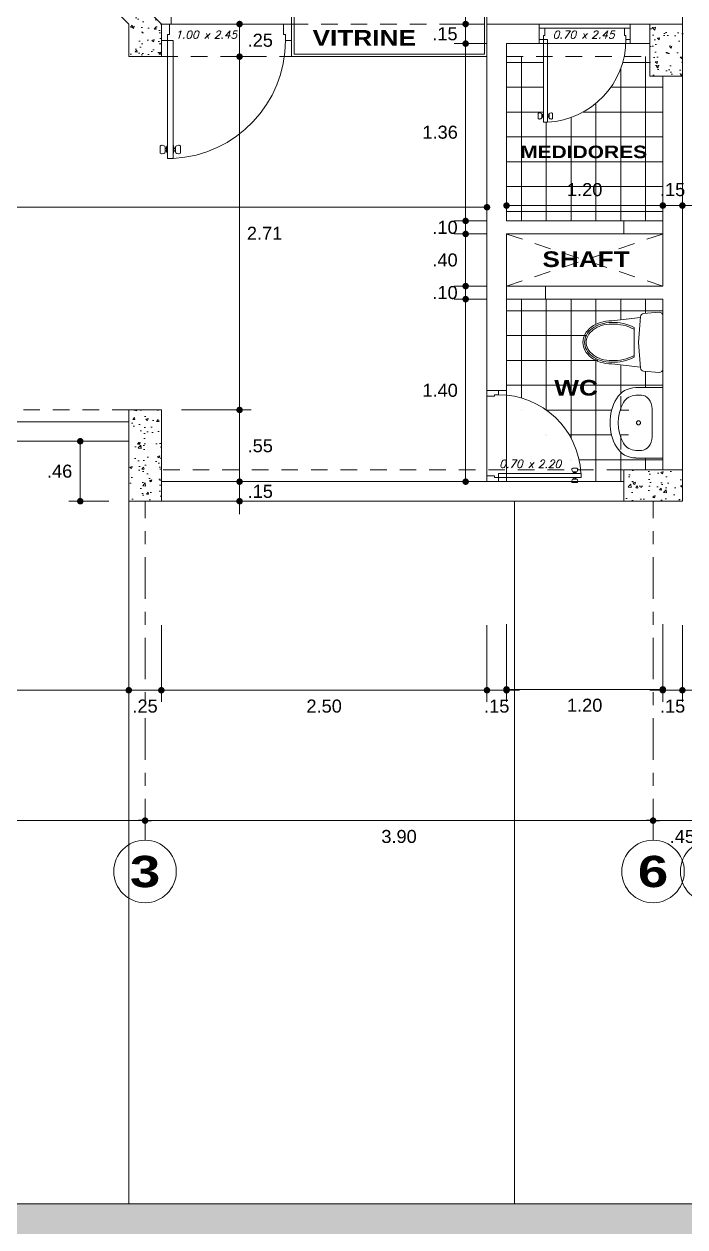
# Model space of a CAD drawing. Header units: millimetres. Extents: x 2178 to 2304, y 1220 to 1359.
# Drawn here: x 2189.9 to 2194.97, y 1325.09 to 1334.32 of the extents above; entities that cross this region are included whole.
import ezdxf
from ezdxf.enums import TextEntityAlignment as Align

# ---------------------------------------------------------------- set-up
doc = ezdxf.new("R2010")
doc.units = ezdxf.units.MM
doc.linetypes.add('CENTER', pattern=[50.8, 31.75, -6.35, 6.35, -6.35])
doc.linetypes.add('HIDDEN', pattern=[9.525, 6.35, -3.175])
doc.layers.get('0').update_dxf_attribs({"lineweight": 0})
for name, color, linetype, lineweight in [('carpinteria', 12, 'Continuous', 5), ('COTAS', 40, 'Continuous', 20), ('Ejes22', 50, 'CENTER', 9), ('Mobiliario', 52, 'Continuous', 5), ('muros bajos', 2, 'Continuous', 25), ('pisos....', 8, 'Continuous', 5), ('PLUMA 1', 46, 'Continuous', 13), ('PLUMA 7', 10, 'Continuous', 0), ('PLUMA4', 160, 'Continuous', 40), ('PROY', 13, 'HIDDEN', 13), ('TEXTO', 5, 'Continuous', 18), ('TEXTOS', 42, 'Continuous', 13)]:
    doc.layers.add(name, color=color, linetype=linetype, lineweight=lineweight)
doc.styles.add('ARIAL', font='arial.ttf')
doc.styles.add('ARIAL-N', font='arialbd.ttf')
doc.styles.add('ARIALCH', font='arialbd.ttf', dxfattribs={"width": 1.25})
doc.styles.add('SIMPLEX', font='simplex.shx', dxfattribs={"width": 1.2, "oblique": 15})
doc.dimstyles.new('RPM 50', dxfattribs={"dimtxt": 0.1, "dimasz": 0.05, "dimexe": 0.0885, "dimexo": 0.1535, "dimgap": 0.071, "dimtad": 2, "dimtih": 1, "dimtoh": 1, "dimzin": 4, "dimdsep": 46, "dimtxsty": 'ARIAL', "dimblk": 'DOT', "dimcen": 0.4, "dimdle": 0.25, "dimclrd": 8, "dimclre": 8, "dimclrt": 9, "dimadec": 0, "dimazin": 0, "dimtfac": 1, "dimtix": 1, "dimtmove": 0, "dimatfit": 3, "dimldrblk": 'DOT', "dimfxl": 0, "dimlwd": 0, "dimlwe": 0, "dimarcsym": 0})
pattern_1 = [(50, (1019.0931, -426.95647), (0.182184669, -0.015939086), [0.01905, -0.20955]), (355, (1019.0931, -426.95647), (-0.035243421, 0.191056845), [0.01524, -0.167640584]), (100.451445, (1019.10828, -426.9578), (0.146941247, 0.175117752), [0.016190009, -0.178090245]), (46.1842, (1019.0931, -426.90567), (0.27107904, -0.042042328), [0.028575, -0.314325]), (96.635558, (1019.11569, -426.90918), (0.237404134, 0.247426125), [0.024285023, -0.267135608]), (351.184151, (1019.0931, -426.90567), (0.237404134, 0.247426125), [0.022859967, -0.251459732]), (21, (1019.1185, -426.91837), (0.151614391, -0.102265198), [0.01905, -0.20955]), (326, (1019.1185, -426.91837), (0.061802028, 0.184187966), [0.01524, -0.16764]), (71.451445, (1019.13113, -426.9269), (0.21341642, 0.081922769), [0.016190009, -0.178089938]), (37.5, (1019.093096, -426.95647), (0.0030886033, 0.0845550389), [0, -0.165608, 0, -0.17018, 0, -0.168275]), (7.5, (1019.0931, -426.95647), (0.0668196625, 0.100180575), [0, -0.097028, 0, -0.161798, 0, -0.064135]), (327.5, (1019.036454, -426.95647), (0.1355905952, -0.005728744), [0, -0.0635, 0, -0.19812, 0, -0.26289]), (317.5, (1019.01105, -426.95647), (0.1481291814, 0.025426491), [0, -0.08255, 0, -0.131572, 0, -0.18669])]
pattern_2 = [(0, (1019.0931, -426.95647), (0, 0.1905), []), (90, (1019.0931, -426.95647), (-0.1905, 1e-17), [])]

# ---------------------------------------------------------------- blocks, each defined once
blk = doc.blocks.new('puerta de 0.80')
for p, q in [((0, 0.7579), (0, 0.8079)), ((0, 0.0579), (0, 0.8079)), ((0, 0.7579), (0.065, 0.7579)), ((0.065, 0.7579), (0.065, 0.7704)), ((0.065, 0.7704), (0.1, 0.7704)), ((0.1, 0.7704), (0.1, 0.8079)), ((0.1, 0.0804), (0.825, 0.0804)), ((0.1, 0.0454), (0.1, 0.0804)), ((0.7434, 0.1132), (0.7462, 0.1025)), ((0.77, 0.1257), (0.753, 0.1257)), ((0.7821, 0.0951), (0.7559, 0.0951)), ((0.7559, 0.0951), (0.7579, 0.0951)), ((0.7821, 0.0855), (0.7559, 0.0855)), ((0.7629, 0.0901), (0.7629, 0.0855)), ((0.77, 0.1257), (0.787, 0.1257)), ((0.7771, 0.0901), (0.7771, 0.0855)), ((0.7841, 0.0951), (0.7821, 0.0951)), ((0.7966, 0.1132), (0.7938, 0.1025)), ((0.825, 0.0804), (0.825, 0.0454)), ((0, 0.0079), (0, 0.0579)), ((0, 0.0579), (0.065, 0.0579)), ((0.065, 0.0454), (0.065, 0.0579)), ((0.1, 0.0454), (0.065, 0.0454)), ((0.825, 0.0454), (0.1, 0.0454)), ((0.1, 0.0454), (0.1, 0.0079)), ((0.7434, 0.0126), (0.7462, 0.0232)), ((0.77, 0), (0.753, 0)), ((0.7821, 0.0403), (0.7559, 0.0403)), ((0.7821, 0.0306), (0.7559, 0.0306)), ((0.7559, 0.0306), (0.7579, 0.0306)), ((0.7629, 0.0356), (0.7629, 0.0403)), ((0.77, 0), (0.787, 0)), ((0.825, 0.0454), (0.772, 0.0454)), ((0.7771, 0.0356), (0.7771, 0.0403)), ((0.7841, 0.0306), (0.7821, 0.0306)), ((0.7966, 0.0126), (0.7938, 0.0232))]:
    blk.add_line(p, q)
at = {"linetype": 'Continuous', "lineweight": 0}
for p, q in [((0.7559, 0.0855), (0.7419, 0.0804)), ((0.7821, 0.0855), (0.796, 0.0804)), ((0.7559, 0.0403), (0.7419, 0.0454)), ((0.7821, 0.0403), (0.796, 0.0454))]:
    blk.add_line(p, q, dxfattribs=at)
for centre, radius, start, end in [((0.1, 0.0454), 0.725, 2.76708, 90), ((0.753, 0.1157), 0.01, 90, 195), ((0.7559, 0.1051), 0.01, 195, 270), ((0.7579, 0.0901), 0.005, 0, 90), ((0.7821, 0.0901), 0.005, 90, 180), ((0.7841, 0.1051), 0.01, 270, 345), ((0.787, 0.1157), 0.01, 345, 90), ((0.753, 0.01), 0.01, 165, 270), ((0.7559, 0.0206), 0.01, 90, 165), ((0.7579, 0.0356), 0.005, 270, 0), ((0.7821, 0.0356), 0.005, 180, 270), ((0.7841, 0.0206), 0.01, 15, 90), ((0.787, 0.01), 0.01, 270, 15)]:
    blk.add_arc(centre, radius, start, end)
blk = doc.blocks.new('P')
at = {"style": 'SIMPLEX', "oblique": 15}
blk.add_text('x', height=0.06, dxfattribs=at).set_placement((-0.017, 0.0255))
blk.add_attdef('L', text='', height=0.06, dxfattribs=at).set_placement((-0.0577, 0.0255), align=Align.RIGHT)
blk.add_attdef('H', (0.0581, 0.0255), '', height=0.06, dxfattribs=at)
blk = doc.blocks.new('LAVATORIO')
at = {"layer": 'PLUMA 1', "linetype": 'Continuous', "lineweight": 20}
for p, q in [((-0.3, 0.207), (-0.3, -0.022)), ((-0.3, 0.207), (0.3, 0.207)), ((0.3, 0.207), (0.3, -0.022)), ((-0.119, 0.115), (0.119, 0.115)), ((-0.235, 0.024), (-0.235, -0.022)), ((0.235, 0.024), (0.235, -0.022))]:
    blk.add_line(p, q, dxfattribs=at)
blk.add_circle((0, 0), 0.0175, dxfattribs=at)
at = {"layer": 'PLUMA 1', "linetype": 'Continuous', "lineweight": 20, "extrusion": (0, 0, -1)}
for centre, major_axis, ratio, start_param, end_param in [((-0.119, 0.024), (0.116, 0), 0.784675, 3.141593, 4.712389), ((0.119, 0.024), (-0.116, 0), 0.784675, 1.570796, 3.141593), ((-0.119, -0.022), (0, 0.189), 0.956522, 3.638567, 4.712389), ((-0.119, -0.022), (0, 0.121), 0.956522, 3.638567, 4.712389), ((0.119, -0.022), (0, 0.121), 0.956522, 1.570796, 2.644618), ((0.119, -0.022), (0, 0.189), 0.956522, 1.570796, 2.644618), ((0, 0.207), (0, 0.45), 0.956522, 2.644618, 3.638567), ((0, 0.207), (0, 0.382), 0.956522, 2.644618, 3.638567)]:
    blk.add_ellipse(centre, major_axis=major_axis, ratio=ratio, start_param=start_param, end_param=end_param, dxfattribs=at)
blk = doc.blocks.new('A$C17BD6781')
at = {"layer": 'Mobiliario', "linetype": 'Continuous'}
for p, q in [((0.047, 0.202), (0.077, 0.462)), ((0.497, 0.202), (0.467, 0.462)), ((0.272, 0.22), (0.04, 0.202)), ((0.137, 0.26), (0.407, 0.26)), ((0.272, 0.22), (0.504, 0.202)), ((0, 0.033), (0.013, 0.175)), ((0.544, 0.033), (0.531, 0.175)), ((0.03, 0), (0.514, 0))]:
    blk.add_line(p, q, dxfattribs=at)
for points in [[(0.467, 0.462, 0.075681), (0.451, 0.565, 0.085947), (0.41, 0.646, 0.106022), (0.344, 0.703, 0.126466), (0.272, 0.722, 0.126466), (0.2, 0.703, 0.106022), (0.134, 0.646, 0.085947), (0.093, 0.565, 0.075681), (0.077, 0.462, 0.075681)], [(0.452, 0.462, 0.075681), (0.437, 0.56, 0.085947), (0.398, 0.637, 0.106022), (0.336, 0.69, 0.126466), (0.272, 0.707, 0.126466), (0.208, 0.69, 0.106022), (0.146, 0.637, 0.085947), (0.107, 0.56, 0.075681), (0.092, 0.462, 0.075681)], [(0.437, 0.462, 0.075681), (0.423, 0.556, 0.085947), (0.386, 0.628, 0.106022), (0.329, 0.677, 0.126466), (0.272, 0.692, 0.126466), (0.215, 0.677, 0.106022), (0.158, 0.628, 0.085947), (0.121, 0.556, 0.075681), (0.107, 0.462, 0.075681)]]:
    blk.add_lwpolyline(points, format="xyb", dxfattribs=at)
for centre, radius, start, end in [((0.514, 0.45), 0.422, 178.3249, 206.7886), ((0.514, 0.45), 0.407, 178.3249, 207.8601), ((0.03, 0.45), 0.407, 332.1399, 1.6751), ((0.03, 0.45), 0.422, 333.2114, 1.6751), ((0.043, 0.172), 0.03, 94.453, 174.8056), ((0.501, 0.172), 0.03, 5.1944, 85.547), ((0.03, 0.03), 0.03, 174.8056, 270), ((0.514, 0.03), 0.03, 270, 5.1944)]:
    blk.add_arc(centre, radius, start, end, dxfattribs=at)
blk = doc.blocks.new('_DOT')
at = {"color": 0, "linetype": 'ByBlock'}
blk.add_line((-0.5, 0), (-1, 0), dxfattribs=at)
at = {"color": 0, "linetype": 'ByBlock', "const_width": 0.5}
blk.add_lwpolyline([(-0.25, 0, 1), (0.25, 0, 1)], format="xyb", close=True, dxfattribs=at)
blk = doc.blocks.new('*D147')
at = {"layer": 'Defpoints', "color": 0}
for p in [(2187.8763, 1328.2097), (2190.8263, 1328.2097), (2190.8263, 1328.2097)]:
    blk.add_point(p, dxfattribs=at)
at = {"layer": 'muros bajos', "color": 8, "lineweight": 0}
for p, q in [((2187.8763, 1328.2097), (2187.8763, 1328.2982)), ((2190.8263, 1328.2097), (2190.8263, 1328.2982)), ((2187.9263, 1328.2097), (2190.7763, 1328.2097))]:
    blk.add_line(p, q, dxfattribs=at)
at = {"layer": 'muros bajos', "color": 8, "lineweight": 0, "xscale": 0.05, "yscale": 0.05, "zscale": 0.05, "rotation": 180}
blk.add_blockref('_DOT', (2187.8763, 1328.2097), dxfattribs=at)
at = {"layer": 'muros bajos', "color": 8, "lineweight": 0, "xscale": 0.05, "yscale": 0.05, "zscale": 0.05}
blk.add_blockref('_DOT', (2190.8263, 1328.2097), dxfattribs=at)
at = {"layer": 'muros bajos', "color": 9, "insert": (2189.3513, 1328.0877), "char_height": 0.1, "attachment_point": 5, "style": 'ARIAL'}
blk.add_mtext('2.95', dxfattribs=at)
blk = doc.blocks.new('*D148')
at = {"layer": 'Defpoints', "color": 0}
for p in [(2190.8263, 1328.2097), (2194.7263, 1328.2097), (2194.7263, 1328.2097)]:
    blk.add_point(p, dxfattribs=at)
at = {"layer": 'muros bajos', "color": 8, "lineweight": 0}
for p, q in [((2190.8263, 1328.2097), (2190.8263, 1328.2982)), ((2194.7263, 1328.2097), (2194.7263, 1328.2982)), ((2190.8763, 1328.2097), (2194.6763, 1328.2097))]:
    blk.add_line(p, q, dxfattribs=at)
at = {"layer": 'muros bajos', "color": 8, "lineweight": 0, "xscale": 0.05, "yscale": 0.05, "zscale": 0.05, "rotation": 180}
blk.add_blockref('_DOT', (2190.8263, 1328.2097), dxfattribs=at)
at = {"layer": 'muros bajos', "color": 8, "lineweight": 0, "xscale": 0.05, "yscale": 0.05, "zscale": 0.05}
blk.add_blockref('_DOT', (2194.7263, 1328.2097), dxfattribs=at)
at = {"layer": 'muros bajos', "color": 9, "insert": (2192.7763, 1328.0876), "char_height": 0.1, "attachment_point": 5, "style": 'ARIAL'}
blk.add_mtext('3.90', dxfattribs=at)
blk = doc.blocks.new('*D149')
at = {"layer": 'Defpoints', "color": 0}
for p in [(2194.7263, 1328.2097), (2195.1763, 1328.2097), (2195.1763, 1328.2097)]:
    blk.add_point(p, dxfattribs=at)
at = {"layer": 'muros bajos', "color": 8, "lineweight": 0}
for p, q in [((2194.7263, 1328.2097), (2194.7263, 1328.2982)), ((2195.1763, 1328.2097), (2195.1763, 1328.2982)), ((2194.7763, 1328.2097), (2195.1263, 1328.2097))]:
    blk.add_line(p, q, dxfattribs=at)
at = {"layer": 'muros bajos', "color": 8, "lineweight": 0, "xscale": 0.05, "yscale": 0.05, "zscale": 0.05, "rotation": 180}
blk.add_blockref('_DOT', (2194.7263, 1328.2097), dxfattribs=at)
at = {"layer": 'muros bajos', "color": 8, "lineweight": 0, "xscale": 0.05, "yscale": 0.05, "zscale": 0.05}
blk.add_blockref('_DOT', (2195.1763, 1328.2097), dxfattribs=at)
at = {"layer": 'muros bajos', "color": 9, "insert": (2194.9513, 1328.0879), "char_height": 0.1, "attachment_point": 5, "style": 'ARIAL'}
blk.add_mtext('.45', dxfattribs=at)
blk = doc.blocks.new('*D77')
at = {"color": 8, "lineweight": 0}
for p, q in [((2188.0763, 1329.7097), (2188.0763, 1329.1212)), ((2190.7013, 1329.7097), (2190.7013, 1329.1212)), ((2188.1263, 1329.2097), (2190.6513, 1329.2097))]:
    blk.add_line(p, q, dxfattribs=at)
at = {"layer": 'Defpoints', "color": 0}
for p in [(2188.0763, 1331.1197), (2190.7013, 1330.6597), (2190.7013, 1329.2097)]:
    blk.add_point(p, dxfattribs=at)
at = {"color": 8, "lineweight": 0, "xscale": 0.05, "yscale": 0.05, "zscale": 0.05, "rotation": 180}
blk.add_blockref('_DOT', (2188.0763, 1329.2097), dxfattribs=at)
at = {"color": 8, "lineweight": 0, "xscale": 0.05, "yscale": 0.05, "zscale": 0.05}
blk.add_blockref('_DOT', (2190.7013, 1329.2097), dxfattribs=at)
at = {"color": 9, "insert": (2189.3888, 1329.0876), "char_height": 0.1, "attachment_point": 5, "style": 'ARIAL'}
blk.add_mtext('2.63', dxfattribs=at)
blk = doc.blocks.new('*D78')
at = {"color": 8, "lineweight": 0}
for p, q in [((2190.7013, 1329.7097), (2190.7013, 1329.1212)), ((2190.9513, 1329.7097), (2190.9513, 1329.1212)), ((2190.6513, 1329.2097), (2190.6013, 1329.2097)), ((2190.7013, 1329.2097), (2190.9513, 1329.2097)), ((2191.0013, 1329.2097), (2191.0513, 1329.2097))]:
    blk.add_line(p, q, dxfattribs=at)
at = {"layer": 'Defpoints', "color": 0}
for p in [(2190.7013, 1330.6597), (2190.9513, 1330.6597), (2190.9513, 1329.2097)]:
    blk.add_point(p, dxfattribs=at)
at = {"color": 8, "lineweight": 0, "xscale": 0.05, "yscale": 0.05, "zscale": 0.05}
blk.add_blockref('_DOT', (2190.7013, 1329.2097), dxfattribs=at)
at = {"color": 8, "lineweight": 0, "xscale": 0.05, "yscale": 0.05, "zscale": 0.05, "rotation": 180}
blk.add_blockref('_DOT', (2190.9513, 1329.2097), dxfattribs=at)
at = {"color": 9, "insert": (2190.8263, 1329.0877), "char_height": 0.1, "attachment_point": 5, "style": 'ARIAL'}
blk.add_mtext('.25', dxfattribs=at)
blk = doc.blocks.new('*D79')
at = {"color": 8, "lineweight": 0}
for p, q in [((2190.9513, 1329.7097), (2190.9513, 1329.1212)), ((2193.4513, 1329.7097), (2193.4513, 1329.1212)), ((2191.0013, 1329.2097), (2193.4013, 1329.2097))]:
    blk.add_line(p, q, dxfattribs=at)
at = {"layer": 'Defpoints', "color": 0}
for p in [(2193.4513, 1330.8028), (2190.9513, 1330.6597), (2193.4513, 1329.2097)]:
    blk.add_point(p, dxfattribs=at)
at = {"color": 8, "lineweight": 0, "xscale": 0.05, "yscale": 0.05, "zscale": 0.05, "rotation": 180}
blk.add_blockref('_DOT', (2190.9513, 1329.2097), dxfattribs=at)
at = {"color": 8, "lineweight": 0, "xscale": 0.05, "yscale": 0.05, "zscale": 0.05}
blk.add_blockref('_DOT', (2193.4513, 1329.2097), dxfattribs=at)
at = {"color": 9, "insert": (2192.2013, 1329.0877), "char_height": 0.1, "attachment_point": 5, "style": 'ARIAL'}
blk.add_mtext('2.50', dxfattribs=at)
blk = doc.blocks.new('*D80')
at = {"color": 8, "lineweight": 0}
for p, q in [((2193.4513, 1329.7097), (2193.4513, 1329.1212)), ((2193.6013, 1329.7097), (2193.6013, 1329.1212)), ((2193.4013, 1329.2097), (2193.3513, 1329.2097)), ((2193.4513, 1329.2097), (2193.6013, 1329.2097)), ((2193.6513, 1329.2097), (2193.7013, 1329.2097))]:
    blk.add_line(p, q, dxfattribs=at)
at = {"layer": 'Defpoints', "color": 0}
for p in [(2193.4513, 1330.8028), (2193.6013, 1330.8097), (2193.6013, 1329.2097)]:
    blk.add_point(p, dxfattribs=at)
at = {"color": 8, "lineweight": 0, "xscale": 0.05, "yscale": 0.05, "zscale": 0.05}
blk.add_blockref('_DOT', (2193.4513, 1329.2097), dxfattribs=at)
at = {"color": 8, "lineweight": 0, "xscale": 0.05, "yscale": 0.05, "zscale": 0.05, "rotation": 180}
blk.add_blockref('_DOT', (2193.6013, 1329.2097), dxfattribs=at)
at = {"color": 9, "insert": (2193.5263, 1329.0877), "char_height": 0.1, "attachment_point": 5, "style": 'ARIAL'}
blk.add_mtext('.15', dxfattribs=at)
blk = doc.blocks.new('*D81')
at = {"color": 8, "lineweight": 0}
for p, q in [((2193.6013, 1329.7166), (2193.6013, 1329.1281)), ((2194.8013, 1329.7166), (2194.8013, 1329.1281)), ((2193.6513, 1329.2166), (2194.7513, 1329.2166))]:
    blk.add_line(p, q, dxfattribs=at)
at = {"layer": 'Defpoints', "color": 0}
for p in [(2194.8013, 1330.8997), (2193.6013, 1330.8097), (2194.8013, 1329.2166)]:
    blk.add_point(p, dxfattribs=at)
at = {"color": 8, "lineweight": 0, "xscale": 0.05, "yscale": 0.05, "zscale": 0.05, "rotation": 180}
blk.add_blockref('_DOT', (2193.6013, 1329.2166), dxfattribs=at)
at = {"color": 8, "lineweight": 0, "xscale": 0.05, "yscale": 0.05, "zscale": 0.05}
blk.add_blockref('_DOT', (2194.8013, 1329.2166), dxfattribs=at)
at = {"color": 9, "insert": (2194.2013, 1329.0945), "char_height": 0.1, "attachment_point": 5, "style": 'ARIAL'}
blk.add_mtext('1.20', dxfattribs=at)
blk = doc.blocks.new('*D82')
at = {"color": 8, "lineweight": 0}
for p, q in [((2194.8013, 1329.7097), (2194.8013, 1329.1212)), ((2194.9513, 1329.7097), (2194.9513, 1329.1212)), ((2194.7513, 1329.2097), (2194.7013, 1329.2097)), ((2194.8013, 1329.2097), (2194.9513, 1329.2097)), ((2195.0013, 1329.2097), (2195.0513, 1329.2097))]:
    blk.add_line(p, q, dxfattribs=at)
at = {"layer": 'Defpoints', "color": 0}
for p in [(2194.8013, 1330.8997), (2194.9513, 1330.8997), (2194.9513, 1329.2097)]:
    blk.add_point(p, dxfattribs=at)
at = {"color": 8, "lineweight": 0, "xscale": 0.05, "yscale": 0.05, "zscale": 0.05}
blk.add_blockref('_DOT', (2194.8013, 1329.2097), dxfattribs=at)
at = {"color": 8, "lineweight": 0, "xscale": 0.05, "yscale": 0.05, "zscale": 0.05, "rotation": 180}
blk.add_blockref('_DOT', (2194.9513, 1329.2097), dxfattribs=at)
at = {"color": 9, "insert": (2194.8763, 1329.0877), "char_height": 0.1, "attachment_point": 5, "style": 'ARIAL'}
blk.add_mtext('.15', dxfattribs=at)
blk = doc.blocks.new('*D118')
at = {"color": 8, "lineweight": 0}
for p, q in [((2184.7763, 1333.272), (2184.7763, 1332.8262)), ((2193.4513, 1333.272), (2193.4513, 1332.8262)), ((2184.8263, 1332.9147), (2193.4013, 1332.9147))]:
    blk.add_line(p, q, dxfattribs=at)
at = {"layer": 'Defpoints', "color": 0}
for p in [(2184.7763, 1333.4255), (2193.4513, 1333.4255), (2193.4513, 1332.9147)]:
    blk.add_point(p, dxfattribs=at)
at = {"color": 8, "lineweight": 0, "xscale": 0.05, "yscale": 0.05, "zscale": 0.05, "rotation": 180}
blk.add_blockref('_DOT', (2184.7763, 1332.9147), dxfattribs=at)
at = {"color": 8, "lineweight": 0, "xscale": 0.05, "yscale": 0.05, "zscale": 0.05}
blk.add_blockref('_DOT', (2193.4513, 1332.9147), dxfattribs=at)
at = {"color": 9, "insert": (2189.1138, 1332.7927), "char_height": 0.1, "attachment_point": 5, "style": 'ARIAL'}
blk.add_mtext('8.68', dxfattribs=at)
blk = doc.blocks.new('*D119')
at = {"color": 8, "lineweight": 0}
for p, q in [((2193.2876, 1334.3697), (2193.2876, 1334.4197)), ((2193.2876, 1334.3197), (2193.1991, 1334.3197)), ((2193.2876, 1334.3197), (2193.2876, 1334.1697)), ((2193.4478, 1334.1697), (2193.1991, 1334.1697)), ((2193.2876, 1334.1197), (2193.2876, 1334.0697))]:
    blk.add_line(p, q, dxfattribs=at)
at = {"layer": 'Defpoints', "color": 0}
for p in [(2193.2984, 1334.3197), (2193.2876, 1334.1697), (2193.6013, 1334.1697)]:
    blk.add_point(p, dxfattribs=at)
at = {"color": 8, "lineweight": 0, "xscale": 0.05, "yscale": 0.05, "zscale": 0.05}
for p, rotation in [((2193.2876, 1334.3197), 270), ((2193.2876, 1334.1697), 90)]:
    blk.add_blockref('_DOT', p, dxfattribs=dict(at, rotation=rotation))
at = {"color": 9, "insert": (2193.1286, 1334.2447), "char_height": 0.1, "attachment_point": 5, "style": 'ARIAL'}
blk.add_mtext('.15', dxfattribs=at)
blk = doc.blocks.new('*D120')
at = {"color": 8, "lineweight": 0}
for p, q in [((2193.4478, 1334.1697), (2193.1991, 1334.1697)), ((2193.2876, 1334.1197), (2193.2876, 1332.8597)), ((2193.4478, 1332.8097), (2193.1991, 1332.8097))]:
    blk.add_line(p, q, dxfattribs=at)
at = {"layer": 'Defpoints', "color": 0}
for p in [(2193.6013, 1334.1697), (2193.2876, 1332.8097), (2193.6013, 1332.8097)]:
    blk.add_point(p, dxfattribs=at)
at = {"color": 8, "lineweight": 0, "xscale": 0.05, "yscale": 0.05, "zscale": 0.05}
for p, rotation in [((2193.2876, 1334.1697), 90), ((2193.2876, 1332.8097), 270)]:
    blk.add_blockref('_DOT', p, dxfattribs=dict(at, rotation=rotation))
at = {"color": 9, "insert": (2193.0914, 1333.4897), "char_height": 0.1, "attachment_point": 5, "style": 'ARIAL'}
blk.add_mtext('1.36', dxfattribs=at)
blk = doc.blocks.new('*D121')
at = {"color": 8, "lineweight": 0}
for p, q in [((2193.2876, 1332.8597), (2193.2876, 1332.9097)), ((2193.4478, 1332.8097), (2193.1991, 1332.8097)), ((2193.2876, 1332.8097), (2193.2876, 1332.7097)), ((2193.4478, 1332.7097), (2193.1991, 1332.7097)), ((2193.2876, 1332.6597), (2193.2876, 1332.6097))]:
    blk.add_line(p, q, dxfattribs=at)
at = {"layer": 'Defpoints', "color": 0}
for p in [(2193.6013, 1332.8097), (2193.2876, 1332.7097), (2193.6013, 1332.7097)]:
    blk.add_point(p, dxfattribs=at)
at = {"color": 8, "lineweight": 0, "xscale": 0.05, "yscale": 0.05, "zscale": 0.05}
for p, rotation in [((2193.2876, 1332.8097), 270), ((2193.2876, 1332.7097), 90)]:
    blk.add_blockref('_DOT', p, dxfattribs=dict(at, rotation=rotation))
at = {"color": 9, "insert": (2193.1292, 1332.7597), "char_height": 0.1, "attachment_point": 5, "style": 'ARIAL'}
blk.add_mtext('.10', dxfattribs=at)
blk = doc.blocks.new('*D122')
at = {"color": 8, "lineweight": 0}
for p, q in [((2193.4478, 1332.7097), (2193.1991, 1332.7097)), ((2193.2876, 1332.6597), (2193.2876, 1332.3597)), ((2193.4478, 1332.3097), (2193.1991, 1332.3097))]:
    blk.add_line(p, q, dxfattribs=at)
at = {"layer": 'Defpoints', "color": 0}
for p in [(2193.6013, 1332.7097), (2193.2876, 1332.3097), (2193.6013, 1332.3097)]:
    blk.add_point(p, dxfattribs=at)
at = {"color": 8, "lineweight": 0, "xscale": 0.05, "yscale": 0.05, "zscale": 0.05}
for p, rotation in [((2193.2876, 1332.7097), 90), ((2193.2876, 1332.3097), 270)]:
    blk.add_blockref('_DOT', p, dxfattribs=dict(at, rotation=rotation))
at = {"color": 9, "insert": (2193.1292, 1332.5097), "char_height": 0.1, "attachment_point": 5, "style": 'ARIAL'}
blk.add_mtext('.40', dxfattribs=at)
blk = doc.blocks.new('*D123')
at = {"color": 8, "lineweight": 0}
for p, q in [((2193.2876, 1332.3597), (2193.2876, 1332.4097)), ((2193.4478, 1332.3097), (2193.1991, 1332.3097)), ((2193.2876, 1332.3097), (2193.2876, 1332.2097)), ((2193.4478, 1332.2097), (2193.1991, 1332.2097)), ((2193.2876, 1332.1597), (2193.2876, 1332.1097))]:
    blk.add_line(p, q, dxfattribs=at)
at = {"layer": 'Defpoints', "color": 0}
for p in [(2193.6013, 1332.3097), (2193.2876, 1332.2097), (2193.6013, 1332.2097)]:
    blk.add_point(p, dxfattribs=at)
at = {"color": 8, "lineweight": 0, "xscale": 0.05, "yscale": 0.05, "zscale": 0.05}
for p, rotation in [((2193.2876, 1332.3097), 270), ((2193.2876, 1332.2097), 90)]:
    blk.add_blockref('_DOT', p, dxfattribs=dict(at, rotation=rotation))
at = {"color": 9, "insert": (2193.1292, 1332.2597), "char_height": 0.1, "attachment_point": 5, "style": 'ARIAL'}
blk.add_mtext('.10', dxfattribs=at)
blk = doc.blocks.new('*D124')
at = {"color": 8, "lineweight": 0}
for p, q in [((2193.4478, 1332.2097), (2193.1991, 1332.2097)), ((2193.2876, 1332.1597), (2193.2876, 1330.8597)), ((2193.2978, 1330.8097), (2193.1991, 1330.8097))]:
    blk.add_line(p, q, dxfattribs=at)
at = {"layer": 'Defpoints', "color": 0}
for p in [(2193.6013, 1332.2097), (2193.2876, 1330.8097), (2193.4513, 1330.8097)]:
    blk.add_point(p, dxfattribs=at)
at = {"color": 8, "lineweight": 0, "xscale": 0.05, "yscale": 0.05, "zscale": 0.05}
for p, rotation in [((2193.2876, 1332.2097), 90), ((2193.2876, 1330.8097), 270)]:
    blk.add_blockref('_DOT', p, dxfattribs=dict(at, rotation=rotation))
at = {"color": 9, "insert": (2193.0916, 1331.5097), "char_height": 0.1, "attachment_point": 5, "style": 'ARIAL'}
blk.add_mtext('1.40', dxfattribs=at)
blk = doc.blocks.new('*D125')
at = {"color": 8, "lineweight": 0}
for p, q in [((2191.5518, 1334.3197), (2191.6403, 1334.3197)), ((2191.5518, 1334.2697), (2191.5518, 1334.1197)), ((2191.5518, 1334.0697), (2191.6403, 1334.0697))]:
    blk.add_line(p, q, dxfattribs=at)
at = {"layer": 'Defpoints', "color": 0}
for p in [(2191.4826, 1334.3197), (2191.4826, 1334.0697), (2191.5518, 1334.0697)]:
    blk.add_point(p, dxfattribs=at)
at = {"color": 8, "lineweight": 0, "xscale": 0.05, "yscale": 0.05, "zscale": 0.05}
for p, rotation in [((2191.5518, 1334.3197), 90), ((2191.5518, 1334.0697), 270)]:
    blk.add_blockref('_DOT', p, dxfattribs=dict(at, rotation=rotation))
at = {"color": 9, "insert": (2191.7108, 1334.1947), "char_height": 0.1, "attachment_point": 5, "style": 'ARIAL'}
blk.add_mtext('.25', dxfattribs=at)
blk = doc.blocks.new('*D126')
at = {"color": 8, "lineweight": 0}
for p, q in [((2191.5518, 1334.0697), (2191.6403, 1334.0697)), ((2191.5518, 1334.0197), (2191.5518, 1331.4097)), ((2191.1048, 1331.3597), (2191.6403, 1331.3597))]:
    blk.add_line(p, q, dxfattribs=at)
at = {"layer": 'Defpoints', "color": 0}
for p in [(2191.4826, 1334.0697), (2190.9513, 1331.3597), (2191.5518, 1331.3597)]:
    blk.add_point(p, dxfattribs=at)
at = {"color": 8, "lineweight": 0, "xscale": 0.05, "yscale": 0.05, "zscale": 0.05}
for p, rotation in [((2191.5518, 1334.0697), 90), ((2191.5518, 1331.3597), 270)]:
    blk.add_blockref('_DOT', p, dxfattribs=dict(at, rotation=rotation))
at = {"color": 9, "insert": (2191.7439, 1332.7147), "char_height": 0.1, "attachment_point": 5, "style": 'ARIAL'}
blk.add_mtext('2.71', dxfattribs=at)
blk = doc.blocks.new('*D127')
at = {"color": 8, "lineweight": 0}
for p, q in [((2191.1048, 1331.3597), (2191.6403, 1331.3597)), ((2191.5518, 1331.3097), (2191.5518, 1330.8597)), ((2191.5518, 1330.8097), (2191.6403, 1330.8097))]:
    blk.add_line(p, q, dxfattribs=at)
at = {"layer": 'Defpoints', "color": 0}
for p in [(2190.9513, 1331.3597), (2191.5518, 1330.8097), (2191.5518, 1330.8097)]:
    blk.add_point(p, dxfattribs=at)
at = {"color": 8, "lineweight": 0, "xscale": 0.05, "yscale": 0.05, "zscale": 0.05}
for p, rotation in [((2191.5518, 1331.3597), 90), ((2191.5518, 1330.8097), 270)]:
    blk.add_blockref('_DOT', p, dxfattribs=dict(at, rotation=rotation))
at = {"color": 9, "insert": (2191.7108, 1331.0847), "char_height": 0.1, "attachment_point": 5, "style": 'ARIAL'}
blk.add_mtext('.55', dxfattribs=at)
blk = doc.blocks.new('*D128')
at = {"color": 8, "lineweight": 0}
for p, q in [((2191.5518, 1330.8597), (2191.5518, 1330.9097)), ((2191.5518, 1330.8097), (2191.6403, 1330.8097)), ((2191.5518, 1330.8097), (2191.5518, 1330.6597)), ((2191.5518, 1330.6597), (2191.6403, 1330.6597)), ((2191.5518, 1330.6097), (2191.5518, 1330.5597))]:
    blk.add_line(p, q, dxfattribs=at)
at = {"layer": 'Defpoints', "color": 0}
for p in [(2191.5518, 1330.8097), (2191.5518, 1330.6597), (2191.5518, 1330.6597)]:
    blk.add_point(p, dxfattribs=at)
at = {"color": 8, "lineweight": 0, "xscale": 0.05, "yscale": 0.05, "zscale": 0.05}
for p, rotation in [((2191.5518, 1330.8097), 270), ((2191.5518, 1330.6597), 90)]:
    blk.add_blockref('_DOT', p, dxfattribs=dict(at, rotation=rotation))
at = {"color": 9, "insert": (2191.7108, 1330.7347), "char_height": 0.1, "attachment_point": 5, "style": 'ARIAL'}
blk.add_mtext('.15', dxfattribs=at)
blk = doc.blocks.new('*D129')
at = {"color": 8, "lineweight": 0}
for p, q in [((2190.329, 1331.1197), (2190.2405, 1331.1197)), ((2190.329, 1331.0697), (2190.329, 1330.7097)), ((2190.5478, 1330.6597), (2190.2405, 1330.6597))]:
    blk.add_line(p, q, dxfattribs=at)
at = {"layer": 'Defpoints', "color": 0}
for p in [(2190.3498, 1331.1197), (2190.329, 1330.6597), (2190.7013, 1330.6597)]:
    blk.add_point(p, dxfattribs=at)
at = {"color": 8, "lineweight": 0, "xscale": 0.05, "yscale": 0.05, "zscale": 0.05}
for p, rotation in [((2190.329, 1331.1197), 90), ((2190.329, 1330.6597), 270)]:
    blk.add_blockref('_DOT', p, dxfattribs=dict(at, rotation=rotation))
at = {"color": 9, "insert": (2190.1705, 1330.8897), "char_height": 0.1, "attachment_point": 5, "style": 'ARIAL'}
blk.add_mtext('.46', dxfattribs=at)
blk = doc.blocks.new('*D53')
at = {"color": 8, "lineweight": 0}
for p, q in [((2193.6013, 1332.9272), (2193.6013, 1333.0157)), ((2194.8013, 1332.9272), (2194.8013, 1333.0157)), ((2193.6513, 1332.9272), (2194.7513, 1332.9272))]:
    blk.add_line(p, q, dxfattribs=at)
at = {"layer": 'Defpoints', "color": 0}
for p in [(2193.6013, 1332.9192), (2194.8013, 1332.9272), (2194.8013, 1332.9192)]:
    blk.add_point(p, dxfattribs=at)
at = {"color": 8, "lineweight": 0, "xscale": 0.05, "yscale": 0.05, "zscale": 0.05, "rotation": 180}
blk.add_blockref('_DOT', (2193.6013, 1332.9272), dxfattribs=at)
at = {"color": 8, "lineweight": 0, "xscale": 0.05, "yscale": 0.05, "zscale": 0.05}
blk.add_blockref('_DOT', (2194.8013, 1332.9272), dxfattribs=at)
at = {"color": 9, "insert": (2194.2013, 1333.0493), "char_height": 0.1, "attachment_point": 5, "style": 'ARIAL'}
blk.add_mtext('1.20', dxfattribs=at)
blk = doc.blocks.new('*D54')
at = {"color": 8, "lineweight": 0}
for p, q in [((2194.9513, 1333.4272), (2194.9513, 1332.8387)), ((2194.8013, 1332.9272), (2194.8013, 1333.0157)), ((2194.7513, 1332.9272), (2194.7013, 1332.9272)), ((2194.8013, 1332.9272), (2194.9513, 1332.9272)), ((2195.0013, 1332.9272), (2195.0513, 1332.9272))]:
    blk.add_line(p, q, dxfattribs=at)
at = {"layer": 'Defpoints', "color": 0}
for p in [(2194.9513, 1333.9197), (2194.8013, 1332.9192), (2194.9513, 1332.9272)]:
    blk.add_point(p, dxfattribs=at)
at = {"color": 8, "lineweight": 0, "xscale": 0.05, "yscale": 0.05, "zscale": 0.05}
blk.add_blockref('_DOT', (2194.8013, 1332.9272), dxfattribs=at)
at = {"color": 8, "lineweight": 0, "xscale": 0.05, "yscale": 0.05, "zscale": 0.05, "rotation": 180}
blk.add_blockref('_DOT', (2194.9513, 1332.9272), dxfattribs=at)
at = {"color": 9, "insert": (2194.8763, 1333.0493), "char_height": 0.1, "attachment_point": 5, "style": 'ARIAL'}
blk.add_mtext('.15', dxfattribs=at)
blk = doc.blocks.new('*D55')
at = {"color": 8, "lineweight": 0}
for p, q in [((2194.9513, 1333.4272), (2194.9513, 1332.8387)), ((2198.3013, 1332.9272), (2198.3013, 1333.0157)), ((2195.0013, 1332.9272), (2198.2513, 1332.9272))]:
    blk.add_line(p, q, dxfattribs=at)
at = {"layer": 'Defpoints', "color": 0}
for p in [(2194.9513, 1333.9197), (2198.3013, 1332.9272), (2198.3013, 1332.9272)]:
    blk.add_point(p, dxfattribs=at)
at = {"color": 8, "lineweight": 0, "xscale": 0.05, "yscale": 0.05, "zscale": 0.05, "rotation": 180}
blk.add_blockref('_DOT', (2194.9513, 1332.9272), dxfattribs=at)
at = {"color": 8, "lineweight": 0, "xscale": 0.05, "yscale": 0.05, "zscale": 0.05}
blk.add_blockref('_DOT', (2198.3013, 1332.9272), dxfattribs=at)
at = {"color": 9, "insert": (2196.6263, 1332.8051), "char_height": 0.1, "attachment_point": 5, "style": 'ARIAL'}
blk.add_mtext('3.35', dxfattribs=at)

msp = doc.modelspace()

# ---------------------------------------------------------------- hatches: boundary and pattern name
h = msp.add_hatch()
h.set_pattern_fill('AR-CONC', color=256, scale=0.001)
h.set_pattern_definition(pattern_1)
h.paths.add_polyline_path([(2190.4013, 1334.6197), (2190.7013, 1334.3197), (2190.7013, 1334.0697), (2190.9513, 1334.0697), (2190.9513, 1334.3197), (2190.4513, 1334.8197), (2190.0513, 1334.8197), (2190.0513, 1334.6197)])
h = msp.add_hatch()
h.set_pattern_fill('AR-CONC', color=256, scale=0.001, angle=90)
h.set_pattern_definition([(140, (3965.6275, 164.8865), (0.015939086, 0.182184669), [0.01905, -0.20955]), (85, (3965.6275, 164.8865), (-0.191056845, -0.035243421), [0.01524, -0.167640584]), (190.451445, (3965.62883, 164.90168), (-0.175117752, 0.146941247), [0.016190009, -0.178090245]), (136.1842, (3965.5767, 164.8865), (0.042042328, 0.27107904), [0.028575, -0.314325]), (186.635558, (3965.5802, 164.90909), (-0.247426125, 0.237404134), [0.024285023, -0.267135608]), (81.184151, (3965.5767, 164.8865), (-0.247426125, 0.237404134), [0.022859967, -0.251459732]), (111, (3965.5894, 164.9119), (0.102265198, 0.151614391), [0.01905, -0.20955]), (56, (3965.5894, 164.9119), (-0.184187966, 0.061802028), [0.01524, -0.16764]), (161.451445, (3965.59792, 164.92453), (-0.081922769, 0.21341642), [0.016190009, -0.178089938]), (127.5, (3965.6275, 164.886495), (-0.0845550389, 0.0030886033), [0, -0.165608, 0, -0.17018, 0, -0.168275]), (97.5, (3965.6275, 164.886495), (-0.100180575, 0.0668196625), [0, -0.097028, 0, -0.161798, 0, -0.064135]), (57.5, (3965.6275, 164.82985), (0.005728744, 0.1355905952), [0, -0.0635, 0, -0.19812, 0, -0.26289]), (47.5, (3965.6275, 164.80445), (-0.025426491, 0.1481291814), [0, -0.08255, 0, -0.131572, 0, -0.18669])])
h.paths.add_polyline_path([(2194.9513, 1334.3197), (2194.7013, 1334.3197), (2194.7013, 1333.9197), (2194.9513, 1333.9197)])
h = msp.add_hatch()
h.set_pattern_fill('AR-CONC', color=256, scale=0.001)
h.set_pattern_definition(pattern_1)
h.paths.add_polyline_path([(2190.7013, 1331.1197), (2190.7013, 1330.6597), (2190.9513, 1330.6597), (2190.9513, 1330.8097), (2190.9513, 1331.3597), (2190.7013, 1331.3597)])
h = msp.add_hatch()
h.set_pattern_fill('AR-CONC', color=256, scale=0.001)
h.set_pattern_definition(pattern_1)
h.paths.add_polyline_path([(2194.5013, 1330.8997), (2194.5013, 1330.6597), (2194.9513, 1330.6597), (2194.9513, 1330.8997)])
at = {"layer": 'pisos....'}
h = msp.add_hatch(dxfattribs=at)
h.set_pattern_fill('NET', color=256, scale=0.06)
h.set_pattern_definition(pattern_2)
h.paths.add_polyline_path([(2194.8013, 1333.9197), (2194.7013, 1333.9197), (2194.7013, 1334.0697), (2194.5048, 1334.0697, -0.340878), (2193.9148, 1333.5673), (2193.9148, 1333.5666), (2193.8841, 1333.5666), (2193.8841, 1333.5919), (2193.8785, 1333.6075, 0.720942), (2193.8712, 1333.6036, -0.377935), (2193.8647, 1333.5939), (2193.8554, 1333.5914, -0.493145), (2193.8444, 1333.5999), (2193.8444, 1333.6147), (2193.8444, 1333.6296, -0.493145), (2193.8554, 1333.638), (2193.8647, 1333.6355, -0.339454), (2193.8712, 1333.6271), (2193.8712, 1333.6253, 1.222952), (2193.8796, 1333.627), (2193.8841, 1333.6393), (2193.8841, 1334.0697), (2193.6013, 1334.0697), (2193.6013, 1332.8097), (2194.5013, 1332.8097), (2194.8013, 1332.8097)])
h = msp.add_hatch(dxfattribs=at)
h.set_pattern_fill('NET', color=256, scale=0.06)
h.set_pattern_definition(pattern_2)
edge = h.paths.add_edge_path()
edge.add_arc((2194.3594, 1331.9033), 0.1779, 208.83075, 233.03874, ccw=False)
edge.add_arc((2194.3141, 1331.8784), 0.1262, 180, 208.83075, ccw=False)
edge.add_arc((2194.3141, 1331.8784), 0.1262, 151.16925, 180, ccw=False)
edge.add_arc((2194.3594, 1331.8534), 0.1779, 126.96126, 151.16925, ccw=False)
edge.add_arc((2194.3889, 1331.8142), 0.227, 107.31192, 126.96126, ccw=False)
edge.add_arc((2194.4082, 1331.7523), 0.2918, 90, 107.31192, ccw=False)
edge.add_line((2194.4082, 1332.0441), (2194.6292, 1332.0696))
edge.add_line((2194.6292, 1332.0696), (2194.6296, 1332.0752))
edge.add_arc((2194.6551, 1332.0732), 0.0255, 95.19443, 175.54702, ccw=False)
edge.add_line((2194.6528, 1332.0986), (2194.7735, 1332.1096))
edge.add_arc((2194.7758, 1332.0842), 0.0255, 0, 95.19443, ccw=False)
edge.add_line((2194.8013, 1332.0842), (2194.8013, 1332.2097))
edge.add_line((2194.8013, 1332.2097), (2193.9013, 1332.2097))
edge.add_line((2193.9013, 1332.2097), (2193.6013, 1332.2097))
edge.add_line((2193.6013, 1332.2097), (2193.6013, 1331.5097))
edge.add_line((2193.6013, 1331.5097), (2193.6013, 1331.4738))
edge.add_arc((2193.5388, 1330.8425), 0.6344, 5.17211, 84.34592, ccw=False)
edge.add_line((2194.1706, 1330.8997), (2194.8013, 1330.8997))
edge.add_line((2194.8013, 1330.8997), (2194.8013, 1330.9911))
edge.add_line((2194.8013, 1330.9911), (2194.595, 1330.9911))
edge.add_ellipse((2194.5951, 1331.1541), major_axis=(0.1704, 0), ratio=0.956522, start_angle=208.47456, end_angle=270, ccw=False)
edge.add_ellipse((2194.8013, 1331.2611), major_axis=(-0.405, 0), ratio=0.956522, start_angle=-28.47456, end_angle=28.47456, ccw=False)
edge.add_ellipse((2194.5951, 1331.3681), major_axis=(-0.1704, 0), ratio=0.956522, start_angle=-90, end_angle=-28.47456, ccw=False)
edge.add_line((2194.595, 1331.5311), (2194.8013, 1331.5311))
edge.add_line((2194.8013, 1331.5311), (2194.8013, 1331.6725))
edge.add_arc((2194.7758, 1331.6725), 0.0255, -95.19443, 0, ccw=False)
edge.add_line((2194.7735, 1331.6471), (2194.6528, 1331.6581))
edge.add_arc((2194.6551, 1331.6835), 0.0255, 184.45298, 264.80557, ccw=False)
edge.add_line((2194.6296, 1331.6815), (2194.6292, 1331.6871))
edge.add_line((2194.6292, 1331.6871), (2194.4082, 1331.7126))
edge.add_arc((2194.4082, 1332.0044), 0.2918, 252.68808, 270, ccw=False)
edge.add_arc((2194.3889, 1331.9425), 0.227, 233.03874, 252.68808, ccw=False)
h.paths.add_polyline_path([(2194.5013, 1330.8997), (2194.1706, 1330.8997, -0.010494), (2194.1724, 1330.8732), (2194.1732, 1330.8732), (2194.1732, 1330.8425), (2194.1478, 1330.8425), (2194.1312, 1330.8365), (2194.1312, 1330.834, 0.464649), (2194.1362, 1330.8296, -0.377935), (2194.1459, 1330.8231), (2194.1495, 1330.8097), (2194.5013, 1330.8097)])
h = msp.add_hatch(dxfattribs=at)
h.set_pattern_fill('AR-B816C', color=256, scale=0.001)
h.paths.add_polyline_path([(2184.6884, 1328.9837), (2184.9326, 1328.9837), (2184.9326, 1329.1898), (2184.6884, 1329.1898)], flags=16)
h.paths.add_polyline_path([(2181.725, 1330.9397), (2182.1476, 1330.9397), (2182.1476, 1331.2997), (2181.725, 1331.2997)])
edge = h.paths.add_edge_path()
edge.add_arc((2183.2763, 1323.7694), 1.5, 180, 270)
edge.add_line((2183.2763, 1322.2694), (2235.8201, 1322.2694))
edge.add_line((2235.8201, 1322.2694), (2235.8201, 1325.2694))
edge.add_line((2235.8201, 1325.2694), (2232.2013, 1325.2694))
edge.add_line((2232.2013, 1325.2694), (2184.7763, 1325.2694))
edge.add_line((2184.7763, 1325.2694), (2184.7763, 1331.1197))
edge.add_line((2184.7763, 1331.1197), (2182.1763, 1331.1197))
edge.add_arc((2181.9363, 1331.1197), 0.24, -131.81031, 0, ccw=False)
edge.add_line((2181.7763, 1330.9408), (2181.7763, 1323.7694))

# ---------------------------------------------------------------- linework, layer by layer
for points in [[(2191.9513, 1334.0697), (2191.9513, 1334.4197), (2193.4513, 1334.4197), (2193.4513, 1334.0697)], [(2191.9713, 1334.0897), (2191.9713, 1334.3997), (2193.4313, 1334.3997), (2193.4313, 1334.0897)]]:
    msp.add_lwpolyline(points, close=True)
for points in [[(2194.5513, 1334.3197), (2193.8513, 1334.3197)], [(2194.5513, 1334.1697), (2193.8513, 1334.1697)], [(2194.8013, 1332.8097), (2194.5013, 1332.8097)], [(2194.8013, 1332.7097), (2194.5013, 1332.7097)], [(2193.9013, 1332.3097), (2193.6013, 1332.3097)], [(2194.8013, 1332.2097), (2193.6013, 1332.2097)], [(2193.9013, 1332.2097), (2193.6013, 1332.2097)], [(2193.4513, 1330.8097), (2193.4513, 1331.5097)], [(2193.6013, 1330.8097), (2193.6013, 1331.5097)], [(2190.7013, 1330.6597), (2190.7013, 1325.2694), (2190.7013, 1325.2694)], [(2193.6638, 1330.6597), (2193.6638, 1325.2694)], [(2184.7763, 1325.2694), (2232.3513, 1325.2694)]]:
    msp.add_lwpolyline(points)
at = {"layer": 'COTAS'}
for centre in [(2190.8263, 1327.8197), (2194.7263, 1327.8197), (2195.1763, 1327.8197)]:
    msp.add_circle(centre, 0.24, dxfattribs=at)
at = {"layer": 'Ejes22', "linetype": 'CENTER', "lineweight": 9, "ltscale": 0.01}
for points in [[(2190.8263, 1328.0597), (2190.8263, 1330.6597)], [(2194.7263, 1328.0597), (2194.7263, 1330.6597)]]:
    msp.add_lwpolyline(points, dxfattribs=at)
at = {"layer": 'pisos....'}
msp.add_lwpolyline([(2191.0263, 1334.3197), (2191.0263, 1337.7197)], dxfattribs=at)
at = {"layer": 'PLUMA 7'}
for points in [[(2190.9513, 1334.3197), (2190.4513, 1334.8197)], [(2190.7013, 1334.3197), (2190.4013, 1334.6197)], [(2190.7013, 1334.3197), (2190.7013, 1334.0697)], [(2190.9513, 1334.3197), (2190.9513, 1334.0697)], [(2193.4513, 1331.5097), (2193.4513, 1334.3197)], [(2193.4513, 1334.3197), (2193.8513, 1334.3197)], [(2193.8513, 1334.1697), (2193.8513, 1334.3197)], [(2194.5513, 1334.3197), (2194.9513, 1334.3197)], [(2194.5513, 1334.1697), (2194.5513, 1334.3197)], [(2194.9513, 1330.8097), (2194.9513, 1334.3197)], [(2193.6013, 1332.8097), (2193.6013, 1334.1697)], [(2193.6013, 1334.1697), (2193.8513, 1334.1697)], [(2194.5513, 1334.1697), (2194.7013, 1334.1697)], [(2190.9513, 1334.0697), (2190.7013, 1334.0697)], [(2194.8013, 1332.3097), (2194.8013, 1333.9197)], [(2193.6013, 1332.8097), (2194.5013, 1332.8097)], [(2194.5013, 1332.7097), (2194.5013, 1332.8097)], [(2193.6013, 1331.5097), (2193.6013, 1332.7097)], [(2193.6013, 1332.7097), (2194.5013, 1332.7097)], [(2193.9013, 1332.3097), (2194.8013, 1332.3097)], [(2193.9013, 1332.2097), (2193.9013, 1332.3097)], [(2193.9013, 1332.2097), (2194.8013, 1332.2097)], [(2194.8013, 1330.8997), (2194.8013, 1332.2097)], [(2193.4513, 1331.5097), (2193.6013, 1331.5097)], [(2190.7013, 1330.6597), (2190.9513, 1330.6597), (2190.9513, 1330.8097), (2190.9513, 1331.3597), (2190.7013, 1331.3597), (2190.7013, 1331.1197)], [(2188.0763, 1331.2697), (2190.7013, 1331.2697)], [(2185.2513, 1331.1197), (2190.7013, 1331.1197)], [(2190.7013, 1331.1197), (2190.7013, 1331.1197), (2190.7013, 1330.6597)], [(2190.9513, 1330.8097), (2194.5013, 1330.8097)], [(2190.9513, 1330.6597), (2194.9513, 1330.6597)]]:
    msp.add_lwpolyline(points, dxfattribs=at)
for points in [[(2194.7013, 1333.9197), (2194.9513, 1333.9197), (2194.9513, 1334.3197), (2194.7013, 1334.3197)], [(2194.9513, 1330.6597), (2194.9513, 1330.8997), (2194.5013, 1330.8997), (2194.5013, 1330.6597)]]:
    msp.add_lwpolyline(points, close=True, dxfattribs=at)
at = {"layer": 'PROY', "ltscale": 0.02, "flags": 128}
for points in [[(2194.9513, 1334.3197), (2194.9513, 1335.7197)], [(2191.9513, 1334.3197), (2193.4313, 1334.3197)], [(2190.9513, 1334.0697), (2193.4513, 1334.0697)], [(2193.6013, 1334.0697), (2194.7013, 1334.0697)], [(2193.6013, 1332.3097), (2194.8013, 1332.7097)], [(2194.8013, 1332.3097), (2193.6013, 1332.7097)], [(2188.0763, 1331.3597), (2190.7013, 1331.3597)], [(2194.9513, 1330.8997), (2190.9513, 1330.8997)]]:
    msp.add_lwpolyline(points, dxfattribs=at)

# ---------------------------------------------------------------- block references
at = {"layer": 'carpinteria', "rotation": 270}
for p, xscale, yscale, zscale in [((2190.9415, 1334.3197), 1.25, 1.25, 1.25), ((2193.8444, 1334.2885), 0.875, 0.875, 0.875)]:
    msp.add_blockref('puerta de 0.80', p, dxfattribs=dict(at, xscale=xscale, yscale=yscale, zscale=zscale))
at = {"layer": 'carpinteria', "xscale": 0.875, "yscale": 0.875, "zscale": 0.875}
msp.add_blockref('puerta de 0.80', (2193.4513, 1330.8028), dxfattribs=at)
at = {"layer": 'Mobiliario', "xscale": 0.8500000000000227, "yscale": 0.8500000000000227, "zscale": 0.8500000000000227, "rotation": 90.00000000000001}
msp.add_blockref('A$C17BD6781', (2194.8013, 1331.6471), dxfattribs=at)
at = {"layer": 'PLUMA4', "xscale": -0.9, "yscale": 0.9, "zscale": 0.9, "rotation": 270}
msp.add_blockref('LAVATORIO', (2194.6149, 1331.2611), dxfattribs=at)
at = {"layer": 'TEXTOS'}
for p, values in [((2191.2956, 1334.183), {'H': '2.45', 'L': '1.00'}), ((2194.1935, 1334.183), {'H': '2.45', 'L': '0.70'}), ((2193.7832, 1330.8909), {'H': '2.20', 'L': '0.70'})]:
    msp.add_blockref('P', p, dxfattribs=at).add_auto_attribs(values)

# ---------------------------------------------------------------- texts
at = {"layer": 'COTAS', "style": 'ARIALCH', "width": 1.25}
for tag, p in [('3', (2190.8263, 1327.8197)), ('6', (2194.7263, 1327.8197))]:
    msp.add_attdef(tag, text='LETRAONUMERO', height=0.24, dxfattribs=at).set_placement(p, align=Align.MIDDLE_CENTER)
at = {"layer": 'TEXTO', "style": 'ARIAL-N', "width": 1.2}
for s, height, p in [('VITRINE', 0.12, (2192.509, 1334.1539)), ('MEDIDORES', 0.096, (2194.1932, 1333.2912)), ('SHAFT', 0.12, (2194.2122, 1332.4562)), ('WC', 0.12, (2194.1355, 1331.4699))]:
    msp.add_text(s, height=height, dxfattribs=at).set_placement(p, align=Align.CENTER)

# ---------------------------------------------------------------- dimensions: what is measured, and where the dimension line sits
for base, p1, p2, picture, middle in [((2191.5518, 1334.0697), (2191.4826, 1334.3197), (2191.4826, 1334.0697), '*D125', (2191.7108, 1334.1947)), ((2193.2876, 1334.1697), (2193.2984, 1334.3197), (2193.6013, 1334.1697), '*D119', (2193.1286, 1334.2447)), ((2190.329, 1330.6597), (2190.3498, 1331.1197), (2190.7013, 1330.6597), '*D129', (2190.1705, 1330.8897))]:
    dim = msp.add_linear_dim(base=base, p1=p1, p2=p2, angle=90, dimstyle='RPM 50')
    dim.commit()
    dim.dimension.update_dxf_attribs({"geometry": picture, "text_midpoint": middle})
for base, p1, p2, picture, middle in [((2193.2876, 1332.8097), (2193.6013, 1334.1697), (2193.6013, 1332.8097), '*D120', (2193.0914, 1333.4897)), ((2191.5518, 1331.3597), (2191.4826, 1334.0697), (2190.9513, 1331.3597), '*D126', (2191.7439, 1332.7147)), ((2193.2876, 1332.7097), (2193.6013, 1332.8097), (2193.6013, 1332.7097), '*D121', (2193.1292, 1332.7597)), ((2193.2876, 1332.3097), (2193.6013, 1332.7097), (2193.6013, 1332.3097), '*D122', (2193.1292, 1332.5097)), ((2193.2876, 1332.2097), (2193.6013, 1332.3097), (2193.6013, 1332.2097), '*D123', (2193.1292, 1332.2597)), ((2193.2876, 1330.8097), (2193.6013, 1332.2097), (2193.4513, 1330.8097), '*D124', (2193.0916, 1331.5097)), ((2191.5518, 1330.8097), (2190.9513, 1331.3597), (2191.5518, 1330.8097), '*D127', (2191.7108, 1331.0847)), ((2191.5518, 1330.6597), (2191.5518, 1330.8097), (2191.5518, 1330.6597), '*D128', (2191.7108, 1330.7347))]:
    dim = msp.add_linear_dim(base=base, p1=p1, p2=p2, angle=90, dimstyle='RPM 50', override={"dimtmove": 1})
    dim.commit()
    dim.dimension.update_dxf_attribs({"geometry": picture, "text_midpoint": middle})
for base, p1, p2, picture, middle in [((2194.9513, 1332.9272), (2194.8013, 1332.9192), (2194.9513, 1333.9197), '*D54', (2194.8763, 1333.0493)), ((2198.3013, 1332.9272), (2194.9513, 1333.9197), (2198.3013, 1332.9272), '*D55', (2196.6263, 1332.8051)), ((2190.7013132056, 1329.2097128951), (2188.0763132056, 1331.1197128951), (2190.7013132056, 1330.6597128951), '*D77', (2189.3888132056, 1329.0876214899)), ((2194.8013, 1329.2166), (2193.6013, 1330.8097), (2194.8013, 1330.8997), '*D81', (2194.2013, 1329.0945)), ((2194.9513, 1329.2097), (2194.8013, 1330.8997), (2194.9513, 1330.8997), '*D82', (2194.8763, 1329.0877)), ((2193.4513, 1329.2097), (2190.9513, 1330.6597), (2193.4513, 1330.8028), '*D79', (2192.2013, 1329.0877)), ((2193.6013, 1329.2097), (2193.4513, 1330.8028), (2193.6013, 1330.8097), '*D80', (2193.5263, 1329.0877)), ((2190.9513, 1329.2097), (2190.7013, 1330.6597), (2190.9513, 1330.6597), '*D78', (2190.8263, 1329.0877))]:
    dim = msp.add_linear_dim(base=base, p1=p1, p2=p2, dimstyle='RPM 50', override={"dimtmove": 1})
    dim.commit()
    dim.dimension.update_dxf_attribs({"geometry": picture, "text_midpoint": middle})
for base, p1, p2, picture, middle in [((2193.4513132056, 1332.9147128951), (2184.7763132056, 1333.4255007028), (2193.4513132056, 1333.4255007028), '*D118', (2189.1138132056, 1332.7926555963)), ((2194.8013, 1332.9272), (2193.6013, 1332.9192), (2194.8013, 1332.9192), '*D53', (2194.2013, 1333.0493))]:
    dim = msp.add_linear_dim(base=base, p1=p1, p2=p2, dimstyle='RPM 50')
    dim.commit()
    dim.dimension.update_dxf_attribs({"geometry": picture, "text_midpoint": middle})
at = {"layer": 'muros bajos'}
for base, p1, p2, picture, middle in [((2190.8263, 1328.2097), (2187.8763, 1328.2097), (2190.8263, 1328.2097), '*D147', (2189.3513, 1328.0877)), ((2194.7263, 1328.2097), (2190.8263, 1328.2097), (2194.7263, 1328.2097), '*D148', (2192.7763, 1328.0876)), ((2195.1763, 1328.2097), (2194.7263, 1328.2097), (2195.1763, 1328.2097), '*D149', (2194.9513, 1328.0879))]:
    dim = msp.add_linear_dim(base=base, p1=p1, p2=p2, dimstyle='RPM 50', dxfattribs=at)
    dim.commit()
    dim.dimension.update_dxf_attribs({"geometry": picture, "text_midpoint": middle})

doc.saveas('drawing.dxf')
